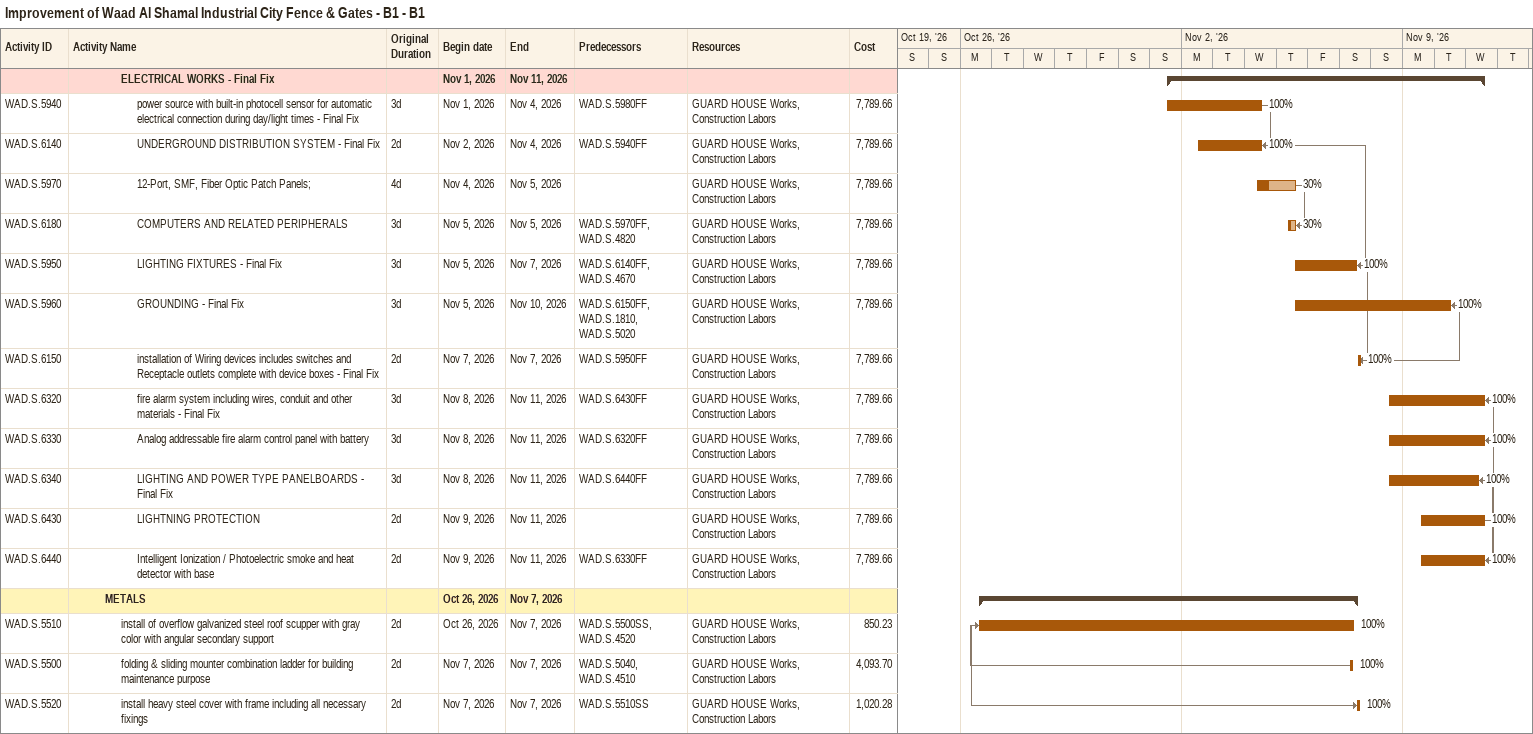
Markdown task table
Improvement of Waad Al Shamal Industrial City Fence & Gates - B1 - B1

| ID | Level | Task | Original duration | Start | Finish | Predecessors | Resources | % complete | Cost |
|---|---|---|---|---|---|---|---|---|---|
|  | 4 | **ELECTRICAL WORKS - Final Fix** |  | 2026-11-01 | 2026-11-11 |  |  |  |  |
| WAD.S.5940 | 5 | power source with built-in photocell sensor for automatic electrical connection during day/light times - Final Fix | 3d | 2026-11-01 | 2026-11-04 | WAD.S.5980FF | GUARD HOUSE Works, Construction Labors | 100 | 7789.66 |
| WAD.S.6140 | 5 | UNDERGROUND DISTRIBUTION SYSTEM - Final Fix | 2d | 2026-11-02 | 2026-11-04 | WAD.S.5940FF | GUARD HOUSE Works, Construction Labors | 100 | 7789.66 |
| WAD.S.5970 | 5 | 12-Port, SMF, Fiber Optic Patch Panels; | 4d | 2026-11-04 | 2026-11-05 |  | GUARD HOUSE Works, Construction Labors | 30 | 7789.66 |
| WAD.S.6180 | 5 | COMPUTERS AND RELATED PERIPHERALS | 3d | 2026-11-05 | 2026-11-05 | WAD.S.5970FF, WAD.S.4820 | GUARD HOUSE Works, Construction Labors | 30 | 7789.66 |
| WAD.S.5950 | 5 | LIGHTING FIXTURES - Final Fix | 3d | 2026-11-05 | 2026-11-07 | WAD.S.6140FF, WAD.S.4670 | GUARD HOUSE Works, Construction Labors | 100 | 7789.66 |
| WAD.S.5960 | 5 | GROUNDING - Final Fix | 3d | 2026-11-05 | 2026-11-10 | WAD.S.6150FF, WAD.S.1810, WAD.S.5020 | GUARD HOUSE Works, Construction Labors | 100 | 7789.66 |
| WAD.S.6150 | 5 | installation of Wiring devices includes switches and Receptacle outlets complete with device boxes - Final Fix | 2d | 2026-11-07 | 2026-11-07 | WAD.S.5950FF | GUARD HOUSE Works, Construction Labors | 100 | 7789.66 |
| WAD.S.6320 | 5 | fire alarm system including wires, conduit and other materials - Final Fix | 3d | 2026-11-08 | 2026-11-11 | WAD.S.6430FF | GUARD HOUSE Works, Construction Labors | 100 | 7789.66 |
| WAD.S.6330 | 5 | Analog addressable fire alarm control panel with battery | 3d | 2026-11-08 | 2026-11-11 | WAD.S.6320FF | GUARD HOUSE Works, Construction Labors | 100 | 7789.66 |
| WAD.S.6340 | 5 | LIGHTING AND POWER TYPE PANELBOARDS - Final Fix | 3d | 2026-11-08 | 2026-11-11 | WAD.S.6440FF | GUARD HOUSE Works, Construction Labors | 100 | 7789.66 |
| WAD.S.6430 | 5 | LIGHTNING PROTECTION | 2d | 2026-11-09 | 2026-11-11 |  | GUARD HOUSE Works, Construction Labors | 100 | 7789.66 |
| WAD.S.6440 | 5 | Intelligent Ionization / Photoelectric smoke and heat detector with base | 2d | 2026-11-09 | 2026-11-11 | WAD.S.6330FF | GUARD HOUSE Works, Construction Labors | 100 | 7789.66 |
|  | 3 | **METALS** |  | 2026-10-26 | 2026-11-07 |  |  |  |  |
| WAD.S.5510 | 4 | install of overflow galvanized steel roof scupper with gray color with angular secondary support | 2d | 2026-10-26 | 2026-11-07 | WAD.S.5500SS, WAD.S.4520 | GUARD HOUSE Works, Construction Labors | 100 | 850.23 |
| WAD.S.5500 | 4 | folding & sliding mounter combination ladder for building maintenance purpose | 2d | 2026-11-07 | 2026-11-07 | WAD.S.5040, WAD.S.4510 | GUARD HOUSE Works, Construction Labors | 100 | 4093.70 |
| WAD.S.5520 | 4 | install heavy steel cover with frame including all necessary fixings | 2d | 2026-11-07 | 2026-11-07 | WAD.S.5510SS | GUARD HOUSE Works, Construction Labors | 100 | 1020.28 |
